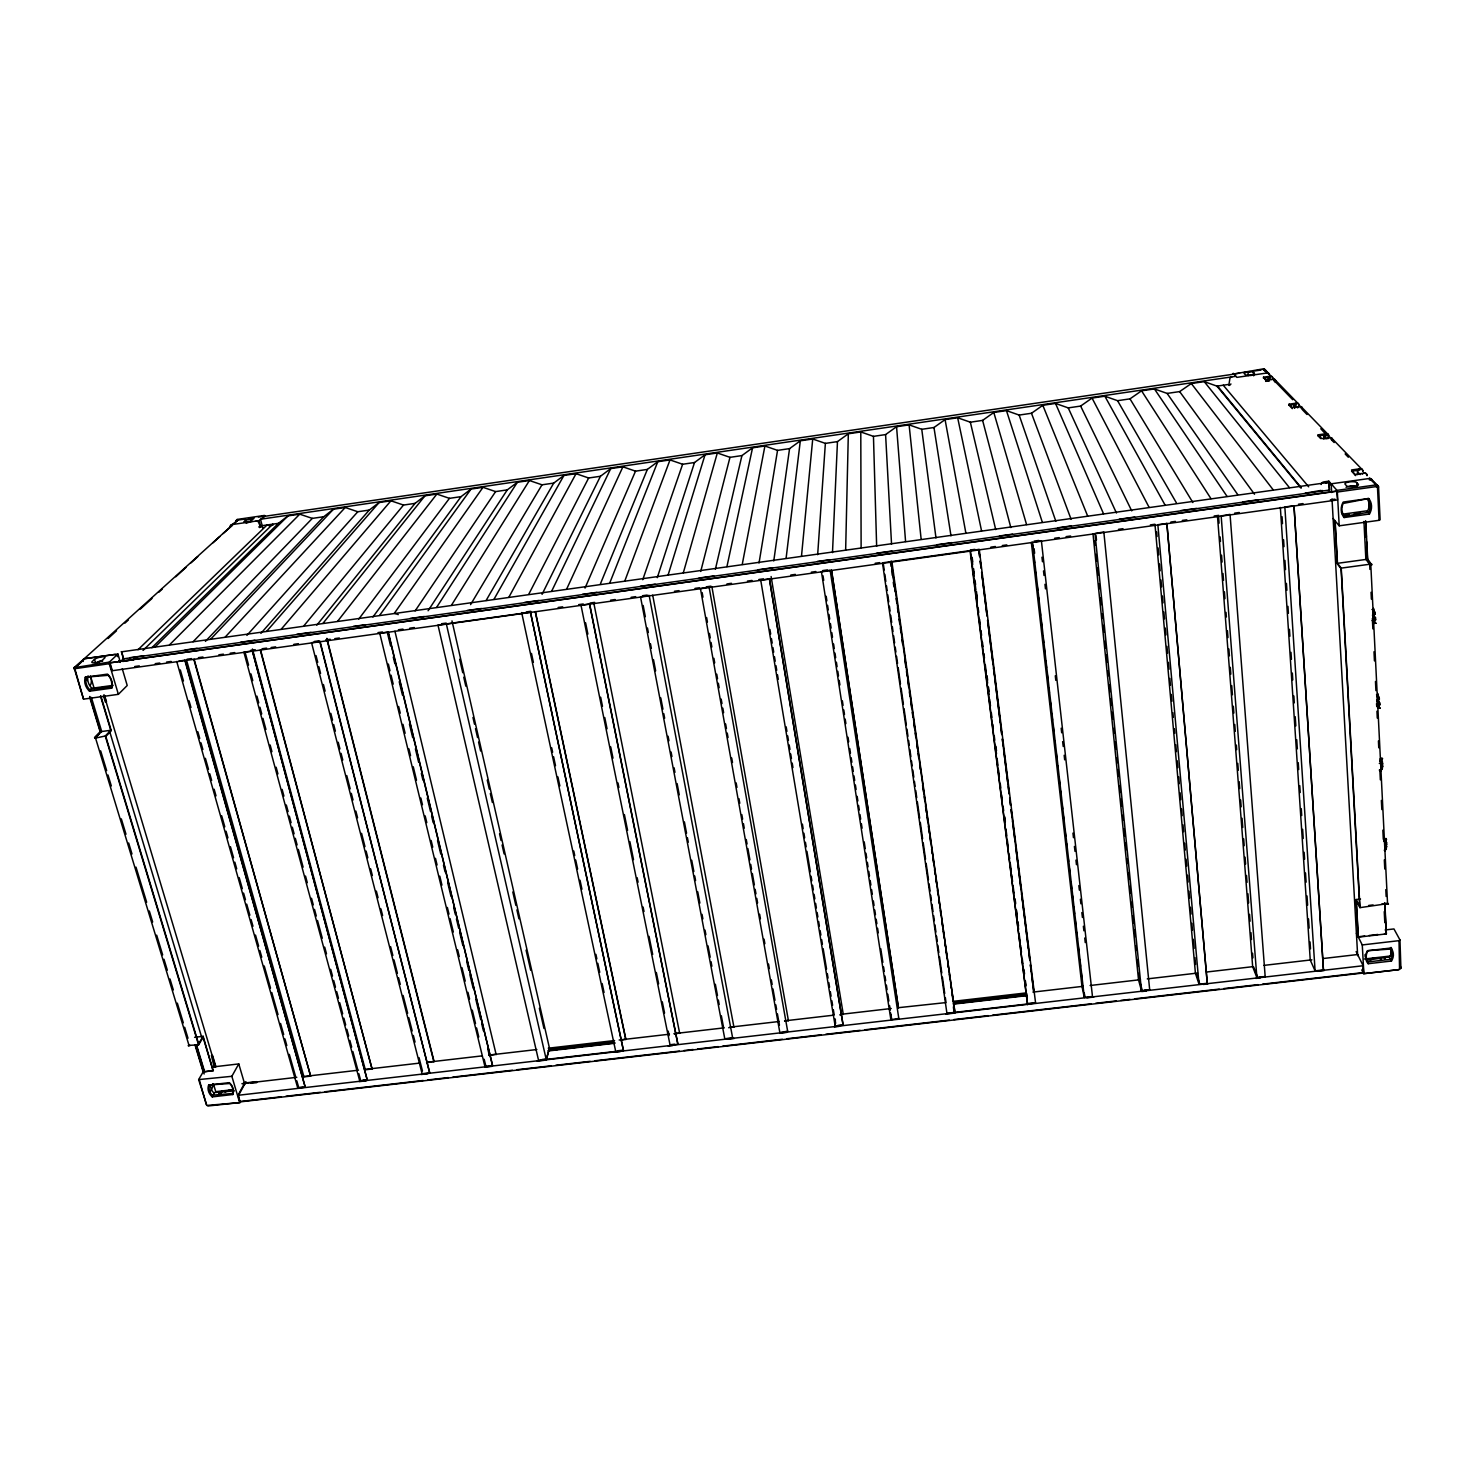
<?xml version="1.0" encoding="UTF-8"?>
<svg xmlns="http://www.w3.org/2000/svg" width="1475" height="1475" viewBox="0 0 1475 1475"><rect width="100%" height="100%" fill="white"/><g stroke="black" fill="none" stroke-linecap="round" stroke-linejoin="round"><path stroke-width="1.5" d="M843.128 1025.217L769.378 578.864L760.731 580.081L835.2 1026.121L843.128 1025.217L769.415 578.606M839.773 1014.874L843.313 1014.062M1385.265 843.903L1386.629 846.207L1384.785 851.167L1384.804 843.663A7.191 5.9 -18.6 0 1 1385.209 841.285L1385.228 841.248A7.228 5.937 -18.6 0 1 1386.482 839.312L1384.804 838.574L1384.287 840.639M1321.121 484.501A3.024 2.729 -32.6 0 1 1323.849 481.883L1328.828 481.182L1336.958 490.364L1375.862 484.925L1377.503 487.469L1379.07 520.306L1339.208 525.819L1333.123 518.536M220.439 1092.237L221.6 1091.887M845.654 549.935L848.328 433.779L860.792 431.954L873.458 436.36L885.59 434.59L896.56 426.717L909.098 424.874L921.764 429.299L933.97 427.51L945.069 419.619L957.662 417.757L970.347 422.2L982.608 420.393L993.8 412.465L1006.466 410.622L1019.151 415.065L1031.486 413.258L1042.807 405.293L1055.528 403.431L1068.232 407.893L1080.622 406.067L1092.053 398.066L1104.849 396.203L1117.552 400.684L1129.997 398.858L1141.558 390.82L1154.427 388.939L1167.131 393.419L1179.65 391.594L1191.321 383.537L1204.245 381.638L1216.967 386.137L1228.97 384.385L1229.744 379.499A2.415 2.231 -38.2 0 1 1231.92 376.881M258.309 517.117L265.076 516.121L259.047 520.62L231.612 524.639L230.266 526.722M835.2 1026.121L835.348 1019.428M1386.537 957.349C1384.748 956.04 1383.015 960.133 1385.707 957.386M1384.675 957.681L1384.896 958.805M1384.785 851.167L1386.279 848.512L1385.523 845.193M1379.844 759.09L1382.518 758.722A7.32 6.103 -20.7 0 0 1380.84 763.239L1380.821 771.019L1382.683 765.949L1381.319 763.829L1382.425 766.428L1379.807 771.148M832.49 552.609L837.468 441.615L848.328 433.779M122.259 668.71L127.219 685.506L118.369 694.338L83.522 699.15L74.838 668.71L109.279 663.695L109.371 662.091L117.926 654.015L120.397 662.404M1385.117 929.969L1393.949 928.937L1399.959 939.925L1400.918 968.393L1398.835 969.628L1363.601 973.684L1361.757 969.923M787.724 1031.597L709.088 587.013L700.422 588.488L779.832 1032.5L787.761 1031.191M784.94 1021.216L788.48 1020.405M817.666 554.692L825.373 443.385L812.725 438.997L800.317 440.822L789.567 448.621L777.546 450.373L764.917 446.003L752.563 447.81L741.925 455.591L729.978 457.342L717.329 452.973L705.05 454.779L694.522 462.523L682.63 464.256L670 459.923L657.776 461.712L647.359 469.419L635.522 471.152L622.892 466.819L610.742 468.589L600.436 476.277L542.062 594.333M1399.554 969.02L1399.019 940.663L1399.959 939.925M1376.544 484.962L1376.599 486.621L1376.378 484.925M801.497 556.13L812.725 438.997M221.158 1093.288L221.453 1091.5L221.102 1093.122M732.651 1037.939L649.147 595.384L640.519 596.84L724.797 1038.843L732.688 1037.533M728.668 1027.725L733.96 1026.729M786.101 558.288L800.317 440.822M1376.673 486.639L1376.71 484.98M1233.1 374.115L1263.485 368.842L1265.642 370.649L1264.352 370.52M773.767 560.961L789.567 448.621M1382.352 768.309L1382.683 765.949L1380.895 765.912L1382.352 768.309L1380.287 770.19M1386.279 848.512L1386.629 846.207L1384.859 846.226L1386.279 848.512L1384.251 850.264M221.527 1092.201L221.324 1092.532M759.035 563.044L777.546 450.373M1378.388 705.179L1377.447 704.737L1379.807 704.866L1378.59 701.141L1379.715 702.948L1379.807 704.866L1378.388 705.179L1378.59 701.141L1376.673 700.109M677.892 1044.245L589.465 603.957L580.984 605.137L670.092 1045.148L677.892 1044.245L589.576 603.681M674.481 1034.012L679.772 1032.998M1377.042 485.091L1376.912 486.732L1376.876 485.035M1374.202 620.127L1372.967 615.849L1374.405 616.163L1374.202 620.127L1375.64 619.795L1375.53 617.804L1372.451 615.186L1374.092 617.859L1375.53 617.804M742.238 564.446L764.917 446.003M1368.21 963.71L1367.399 962.751A14.068 11.911 -16.1 0 1 1366.809 951.873L1367.491 950.73L1390.796 948.038L1391.607 948.997A14.068 11.911 -16.1 0 1 1392.142 959.893L1391.441 961.036L1368.21 963.71L1366.735 959.543A13.164 11.155 -16.1 0 1 1365.039 954.62M109.371 662.091L74.082 667.696L83.522 699.15M207.883 1106.01L240.185 1102.562L206.869 1105.439L198.646 1079.589L204.417 1069.762M726.935 566.603L752.563 447.81M623.446 1050.513L530.392 611.922L623.446 1050.513L538.541 1060.285L437.983 625.068L530.263 612.199M620.606 1040.244L625.879 1039.23L535.388 611.553M1344.075 517.541L1343.799 515.642A14.658 13.146 -31.7 0 1 1343.135 503.454L1368.689 498.513L1369.556 499.656A15.617 13.994 -31.7 0 1 1370.201 512.655L1369.445 514.019L1344.075 517.541L1343.209 516.397A15.617 13.994 -31.7 0 1 1342.508 503.418L1343.246 502.053L1368.689 498.513M1376.839 486.695L1377.189 485.146L1378.572 487.174L1380.121 519.753L1379.07 520.306M715.375 569.276L741.925 455.591M1263.282 369.69L1269.569 374.576L1263.743 368.842L1263.338 369.69L1263.891 368.861M700.717 571.452L729.978 457.342M546.229 1059.4L549.438 1048.08L451.977 620.883M613.545 1041.645L549.142 1049.094L546.377 1060.082L446.151 623.095L441.597 623.722M683.349 572.724L717.329 452.973M85.273 677.209L84.923 678.445A14.437 12.372 34.4 0 0 88.463 690.171L89.514 691.203L111.694 688.143L112.063 686.908A14.437 12.372 34.4 0 0 108.578 675.144L107.509 674.112L85.273 677.209L108.265 675.31A13.552 11.616 34.4 0 1 111.547 686.354L111.694 688.143M668.157 574.844L705.05 454.779M657.297 577.665L694.522 462.523M492.558 1065.595L388.036 632.038L379.739 633.181L484.906 1066.462L492.558 1065.595L388.238 631.761M487.727 1048.707L489.35 1055.436L496.301 1054.238M1372.856 610.097L1373.483 615.757L1375.235 613.877L1372.322 609.415L1374.682 612.199L1373.704 618.799A7.541 6.877 -28.6 0 0 1374.387 621.418L1374.405 621.454A7.596 6.932 -28.6 0 0 1375.898 623.353L1372.487 621.067M1378.185 696.366L1379.051 697.601L1377.078 695.426L1377.687 700.92L1379.402 699.039L1376.544 694.67L1378.867 697.435L1377.89 703.87A7.393 6.711 -24.9 0 0 1378.572 706.433L1378.59 706.47A7.43 6.748 -24.9 0 0 1380.047 708.313L1376.949 706.248M642.75 579.693L682.63 464.256M208.676 1085.028L208.307 1086.079A12.998 10.712 21.6 0 0 211.312 1096.017L212.252 1096.884L232.81 1094.524L233.179 1093.491A12.998 10.712 21.6 0 0 230.211 1083.535L229.27 1082.65L208.676 1085.028L229.879 1083.498A12.206 10.048 21.6 0 1 232.663 1092.846L232.81 1094.524M209.524 1085.231L209.302 1085.877A12.206 10.048 21.6 0 0 212.123 1095.206L232.423 1093.491L233.824 1090.947L213.562 1092.662A12.187 10.03 21.6 0 1 210.501 1084.918M624.828 580.929L670 459.923M264.541 515.42L237.327 519.421L235.982 521.376L237.272 521.081L235.982 521.247M429.686 1072.823L320.02 641.256L311.557 642.694L422.108 1073.708L429.686 1072.823L319.798 641.551M427.142 1062.627L434.074 1061.428L326.915 638.362M1381.245 760.787L1379.844 760.953M1398.982 969.61L1363.601 973.684M609.728 583.049L657.776 461.712M212.252 1096.884L214.152 1093.215M600.417 583.86L647.359 469.419M585.022 588.101L635.522 471.152M367.257 1080.013L252.317 650.696L367.257 1080.013L359.716 1080.88L243.891 652.116L250.031 651.268M252.446 648.982L365.339 1069.781L372.069 1069.006L260.559 649.903M89.514 691.203L91.893 688.29L113.132 685.34L111.307 687.129L89.385 689.433A13.552 11.616 34.4 0 1 86.048 678.408L88.15 675.882M1377.115 486.879L1377.742 485.496M566.658 589.097L622.892 466.819M551.668 591.198L610.742 468.589M176.723 661.482L297.747 1088.015L305.233 1087.167L185.113 660.062L178.752 661.206M186.643 660.505L303.961 1076.879L310.635 1076.105L194.128 659.214M1379.881 760.86L1382.518 758.722M528.732 594.296L588.654 477.992L600.436 476.277M1377.171 486.934L1378.074 485.828M1356.133 951.559L1363.158 965.738L1363.564 972.965L239.982 1101.899L238.452 1095.538L245.975 1081.691M508.875 597.209L576.043 473.678L588.654 477.992M239.982 1101.899L238.028 1095.298L245.071 1082.337M1341.586 512.378A14.621 13.109 -31.8 0 0 1342.545 514.203L1367.823 510.7A14.621 13.109 -31.8 0 0 1367.214 498.513M239.54 1102.212L231.852 1076.307L238.766 1063.918L212.216 1067.033M493.959 599.311L563.929 475.448L576.043 473.678M210.427 1091.242L211.957 1088.568A6.195 2.434 86.4 0 0 212.824 1083.738M486.086 600.528L553.733 483.099L563.929 475.448M196.433 1044.632L204.638 1071.735L213.137 1070.739L203.144 1036.298L194.589 1037.312M204.638 1071.735L213.377 1070.334M470.58 604.621L542.007 484.814L553.733 483.099M188.247 1045.388L198.572 1044.872L203.107 1037.368L213.137 1070.739M1367.804 951.025L1367.38 951.725A13.201 11.192 -16.1 0 0 1367.933 961.94L1391.165 959.248A13.201 11.192 -16.1 0 0 1390.648 949.033L1367.491 950.73M203.144 1036.298L198.609 1043.784L105.794 736.467L111.289 730.752L100.835 695.942M1367.233 960.151L1389.893 956.869A13.164 11.155 -16.1 0 0 1390.261 948.204M188.45 1046.07L190.201 1045.48M451.442 605.266L529.414 480.518L542.007 484.814M436.618 607.35L517.375 482.27L529.414 480.518M428.1 610.742L507.271 489.884L517.375 482.27M415.102 610.927L495.618 491.599L507.271 489.884M495.618 491.599L483.007 487.303L394.36 613.287L398.268 614.596M379.628 615.352L471.041 489.073L483.007 487.303M372.917 617.029L461.048 496.651L471.041 489.073M1264.278 368.934L1263.614 369.727L1264.407 368.971L1269.477 374.208M358.738 619.113L449.451 498.347L461.048 496.651M337.627 621.252L436.858 494.07L449.451 498.347M323.007 623.298L424.929 495.821L436.858 494.07M316.793 625.179L415.047 503.381L424.929 495.821M304.163 625.474L403.505 505.058L415.047 503.381M1320.992 490.419L1305.227 493.185M281.264 629.161L390.93 500.799L403.505 505.058M266.717 631.208L379.075 502.551L390.93 500.799M260.909 633.365L369.285 510.055L379.075 502.551M246.897 635.393L357.798 511.751L369.285 510.055M225.232 637.034L345.224 507.492L357.798 511.751M210.777 639.062L333.424 509.225L345.224 507.492M205.412 641.367L323.744 516.729L333.424 509.225M91.376 697.417L101.701 731.526L94.769 738.237L105.26 736.007L110.772 730.291L100.503 696.163M193.059 641.754L312.313 518.389L323.744 516.729M94.529 737.463L100.134 731.729L110.772 730.291M94.769 738.237L99.268 733.628M169.533 644.852L299.757 514.167L312.313 518.389M1385.062 839.699L1386.482 839.312M155.17 646.861L288.012 515.881L299.757 514.167M151.87 647.709L278.425 523.348L288.012 515.881M133.192 660.007L136.474 656.817M143.038 650.42L272.746 524.178M138.023 649.719L267.049 525.008M120.083 661.962L123.31 658.864L1329.565 490.032L1328.92 482.085M259.047 520.62L260.762 527.165L262.181 525.672L278.425 523.348M109.611 662.883L1336.793 491.009L1337.493 499.933L111.953 670.756L109.611 662.883L1337.014 491.23M123.31 658.864L121.54 651.581L123.826 659.362M94.511 659.417L92.132 661.611A5.642 1.401 -14.4 0 0 95.285 662.717A5.642 1.401 -14.4 0 0 102.347 660.173L104.707 657.997A5.623 1.383 -14.4 0 0 101.535 656.91A5.623 1.383 -14.4 0 0 94.511 659.417L95.709 663.437M245.551 519.956L243.781 521.929L250.086 521.247L253.866 518.518L245.68 519.864L246.307 523.348M108.025 638.564L116.525 630.784M124.951 623.114L128.38 619.979M140.217 609.175L152.017 598.408M158.802 592.231L162.232 589.097M175.765 576.762L185.924 567.488M190.957 562.897L197.724 556.72M212.953 542.818L219.775 536.605M223.112 533.563L232.147 525.561M236.774 519.642L237.77 520.159L73.897 668.064L74.598 669.06L73.842 668.193M117.926 654.015L84.315 658.735L75.391 666.847L75.354 668.452L75.243 666.884M230.229 526.243L237.954 520.103L237.106 519.495M76.755 666.516L81.199 662.293M220.623 1092.127L221.527 1091.463L220.605 1091.813M220.752 1091.961L222.135 1091.15M219.867 1092.035L219.554 1093.196L220.31 1092.403M1372.561 618.965L1373.243 619.85L1374.608 618.873L1374.405 616.163M1401.25 967.323L1401.158 967.858M214.188 1067.181L211.441 1055.639L212.566 1055.492L215.682 1065.946A2.544 2.102 22.2 0 1 215.645 1067.144M218.89 1093.639L218.724 1093.731M247.099 522.869L250.012 521.91M236 521.486L237.291 521.136M1264.259 370.225L1265.532 370.133M1379.273 770.116L1382.112 769.36L1381.301 766.668M84.315 658.735L82.748 661.224M1382.61 762.114L1381.19 762.169L1381.301 764.308L1381.559 760.141L1382.702 763.995L1380.268 763.22M1386.648 844.419L1385.265 844.696L1385.154 842.631L1386.555 842.594L1386.648 844.419L1385.56 842.741M238.028 520.085L244.795 519.089M249.293 518.444L253.811 517.78M1235.257 373.802L1239.553 373.175M1243.849 372.548L1250.302 371.589M1254.598 370.962L1261.051 370.022M263.398 516.508L1233.985 374.134M1235.884 376.291L260.503 519.237L262.771 527.958M1266.472 381.343L1263.467 377.194L1270.233 376.199A2.452 2.249 -38.3 0 1 1272.759 378.153M1263.411 378.116L1270.307 377.268M825.373 443.385L837.468 441.615M1270.049 378.411L1268.389 378.669L1268.555 381.14M268.911 525.745L272.986 525.155M1263.467 377.194L1266.269 380.126L1273.072 379.13A2.471 2.268 -38.1 0 1 1275.617 381.103M1265.661 381.361L1269.662 380.771M1289.168 405.312L1289.095 404.187L1296.285 403.136A2.618 2.378 -36.7 0 1 1298.977 405.219M1296.359 404.261L1289.003 405.146L1292.321 408.649M1296.101 405.496L1294.331 405.754L1294.497 408.372M1318.263 436.028L1318.189 434.83L1325.896 433.742A2.803 2.526 -35.2 0 1 1328.735 435.936M1325.951 434.941L1318.078 435.844L1320.66 438.573M1323.942 439.292L1323.776 436.508L1325.675 436.231M1359.858 470.064L1351.598 471.226L1355.746 475.614L1351.524 469.953L1359.803 468.792A3.005 2.692 -33.6 0 1 1362.845 471.152M1355.672 474.323L1364.025 473.162A3.024 2.71 -33.4 0 1 1367.085 475.522M121.263 651.858L1329.122 482.325M1325.582 482.933L1328.901 482.473M1369.187 478.49A3.061 2.747 -33.2 0 1 1372.156 480.168L1369.593 478.453L1331.169 483.818L1331.648 492.502M98.696 661.482L102.734 660.911M1349.754 486.326L1353.866 485.736M129.745 657.721L143.647 655.785M185.113 649.977L197.097 648.299M240.812 642.178L254.898 640.205M296.862 634.324L311.022 632.351M353.244 626.433L365.468 624.736M409.976 618.504L424.321 616.495M467.077 610.503L481.514 608.493M524.528 602.464L539.039 600.436M582.33 594.37L596.933 592.323M640.482 586.239L655.195 584.174M699.021 578.034L713.826 575.969M757.929 569.793L772.808 567.709M817.205 561.496L830.038 559.707M876.851 553.143L891.933 551.042M936.883 544.754L952.057 542.616M999.46 535.978L1012.551 534.153M1058.091 527.773L1071.256 525.93M1119.267 519.218L1134.736 517.043M1180.867 510.59L1196.428 508.414M1242.835 501.924L1258.507 499.73M122.72 661.464L129.007 660.597M1336.958 490.364L1337.346 492.023L1376.249 486.584L1376.212 484.925L1369.593 478.453M134.76 666.516L139.295 665.889M155.207 663.658L159.761 663.031M166.583 662.072L171.118 661.445M187.03 659.233L191.584 658.587M198.387 657.647L202.942 657.002M218.853 654.789L223.407 654.163M230.211 653.204L234.765 652.577M250.676 650.346L255.23 649.719M262.034 648.76L266.588 648.133M271.123 647.507L275.678 646.861M293.857 644.335L298.411 643.69M314.322 641.478L318.858 640.851M325.68 639.892L330.234 639.265M334.77 638.62L339.324 637.993M377.969 632.609L382.504 631.964M398.416 629.751L402.97 629.124M409.792 628.166L414.327 627.539M526.225 611.922L530.779 611.295M558.158 607.479L562.712 606.833M578.679 604.621L583.252 603.976M590.092 603.017L594.646 602.39M610.613 600.159L615.167 599.532M631.134 597.301L635.707 596.656M642.547 595.716L647.101 595.07M674.481 591.254L679.035 590.627M695.002 588.396L699.556 587.751M706.396 586.81L710.968 586.165M726.935 583.934L731.489 583.307M747.456 581.076L752.01 580.449M758.869 579.491L763.423 578.845M790.784 575.029L795.357 574.402M811.324 572.171L815.878 571.544M822.718 570.585L827.291 569.94M875.173 563.266L879.745 562.639M970.347 549.991L974.901 549.364M990.868 547.133L995.422 546.506M1002.263 545.547L1006.817 544.902M1034.159 541.104L1038.713 540.458M1054.662 538.228L1059.216 537.601M1066.056 536.642L1070.61 536.015M1118.474 529.341L1123.028 528.695M1150.371 524.897L1154.925 524.252M1170.892 522.021L1175.446 521.394M1182.286 520.435L1186.84 519.808M1214.183 515.992L1218.737 515.365M1234.686 513.134L1239.24 512.489M1298.498 504.229L1303.052 503.602M1330.395 499.785L1334.949 499.158M1034.731 541.878L1041.405 540.938L1092.477 996.492L1084.328 997.432L1081.968 986.443L1031.32 542.265M1166.872 523.459L1157.857 524.713L1199.028 984.231L1207.269 983.272L1166.872 523.459L1207.269 983.272M1293.999 505.741L1284.854 507.013L1315.092 970.863L1323.444 969.905L1293.999 505.741L1323.444 969.905M98.843 688.051L105.684 687.092M1344.794 515.439L1349.312 514.812M1353.829 514.185L1360.595 513.245M1335.133 520.933L1337.493 563.321L1367.675 559.209L1371.713 564.833L1367.933 561.514M1337.493 563.321L1341.236 568.115L1371.676 563.985M1372.137 619.002L1373.704 618.799L1372.782 615.831M1372.322 620.828L1374.387 621.418L1372.524 620.754M1375.898 623.353L1372.93 621.676M1376.359 704.073L1377.89 703.87M1376.544 705.732L1378.572 706.433L1376.894 706.285M1377.134 706.562L1380.047 708.313M1379.309 763.442L1380.821 763.239M1383.827 841.451L1385.209 841.285L1384.619 840.271M1364.744 935.998L1358.162 936.772L1356.078 899.547L1360.503 899.031M1368.634 905.466L1373.096 904.931M1382.02 903.88L1386.482 903.345M1388.399 903.53L1359.968 907.641L1356.318 900.653L1358.346 937.16L1386.389 933.896L1384.914 904.175M1386.518 904.083L1388.436 904.267M1369.132 935.5L1377.927 934.468M1385.357 933.62L1386.389 933.896L1384.509 933.693M198.646 1079.589L231.852 1076.307M1356.41 933.325L1362.273 944.94L1399.019 940.663M241.918 1083.682L296.788 1077.322M303.426 1076.566L358.517 1070.186M364.786 1069.449L420.246 1063.032M426.552 1062.313L481.975 1055.897M488.741 1055.104L536.845 1049.536M548.276 1048.209L614.577 1040.539M619.15 1040.004L669.447 1034.196M673.983 1033.662L724.317 1027.835M730.088 1027.172L779.187 1021.493M784.571 1020.866L834.057 1015.132M840.916 1014.339L891.213 1008.513M898.072 1007.72L946.028 1002.576L945.346 997.635M952.942 1001.378L1026.102 992.915M1032.961 992.103L1083.258 986.296M1090.117 985.503L1140.415 979.677M1147.273 978.884L1197.571 973.058M1206.716 972.007L1252.441 966.715M1263.872 965.388L1311.883 959.819M1323.315 958.51L1357.608 954.528M250.879 1083.314L256.668 1082.65L256.392 1081.654L244.776 1083A2.526 2.083 21.1 0 0 243.209 1083.922M549.308 1049.776L613.692 1042.327M548.11 1050.587L557.716 1049.481M562.288 1048.946L582.883 1046.568M587.456 1046.052L614.891 1042.862M953.329 1003.737L1026.508 995.275M548.46 1050.938L614.798 1043.268M953.366 1004.143L1026.563 995.68M230.653 1089.933L215.756 1091.666L213.433 1083.922M1364.449 959.008L1391.441 955.892L1391.017 947.411M303.205 1087.001L298.706 1087.518L296.825 1080.88M362.924 1080.124L367.441 1079.589M542.118 1059.474L545.584 1059.087M618.302 1050.698L623.538 1050.108M670.941 1044.632L674.444 1044.226M837.782 1025.42L841.358 1025.014M1028.241 1003.479L1033.717 1002.852M1144.065 990.149L1149.707 989.909L1141.503 990.85L1138.534 979.898L1092.975 533.637M1259.429 976.856L1265.181 976.616L1256.884 977.575L1252.662 966.678L1217.483 516.195M898.865 1018.801L830.13 570.143L821.428 571.618L890.882 1019.723L898.847 1018.395M946.895 1013.27L1035.597 1003.055L979.253 549.345L882.492 562.842L946.858 1012.864M238.028 1095.298L1363.158 965.738M359.347 1081.618L366.187 1080.825M420.928 1074.519L427.768 1073.745M484.796 1067.181L491.636 1066.388M537.25 1061.133L544.109 1060.341M620.403 1051.564L615.849 1052.081L521.671 612.567M668.193 1046.052L672.747 1045.535M727.396 1039.248L734.218 1038.455M779.74 1033.219L786.581 1032.426M834.371 1026.932L838.925 1026.397M945.917 1014.081L952.758 1013.307M1086.909 997.856L1093.768 997.063M1141.668 991.55L1146.241 991.034M1203.287 984.452L1207.841 983.936M1255.76 978.423L1260.332 977.888M1317.378 971.324L1324.218 970.532M240.204 1101.475L281.393 1096.755M285.966 1096.238L320.278 1092.293M324.85 1091.758L423.214 1080.474M427.787 1079.958L448.363 1077.58M452.954 1077.063L512.415 1070.242M516.987 1069.707L551.3 1065.78M555.891 1065.245L590.203 1061.318M594.775 1060.783L679.403 1051.067M683.976 1050.55L693.139 1049.499M697.712 1048.965L718.288 1046.605M722.879 1046.088L782.34 1039.248M786.913 1038.732L821.225 1034.786M825.816 1034.27L860.128 1030.324M864.7 1029.808L949.328 1020.092M953.901 1019.557L988.213 1015.63M992.786 1015.095L1091.15 1003.811M1095.722 1003.277L1116.317 1000.917M1120.889 1000.4L1130.034 999.349M1134.625 998.815L1219.253 989.098M1223.826 988.582L1258.138 984.636M1262.711 984.12L1363.361 972.56L1363.121 968.227M1300.397 407.727L1300.378 407.819M1369.243 479.799L1370.459 480.131M1267.67 372.898L1236.843 377.379L1233.229 373.286M1377.171 700.846L1378.277 703.003L1379.715 702.948M1373.243 619.85L1375.64 619.795L1373.999 618.08M1376.028 484.925L1376.249 486.584M237.291 520.712L236.111 520.417M1385.265 957.515L1385.357 957.238M1273.865 380.31L1274.511 381.269M260.577 527.036L258.789 522.851A2.286 2.028 38.6 0 0 256.115 521.044M1273.681 380.237L1274.326 380.716M206.352 1104.793L199.402 1080.087M119.53 661.501L118.83 660.597M91.893 688.29L91.247 687.645A13.533 11.597 34.4 0 1 87.928 676.656M1274.99 379.72L1298.406 403.855M1301.54 407.082L1328.145 434.498M1331.741 438.204L1362.218 469.603M1370.754 478.601L1378.461 486.547L1377.503 487.561L1378.572 487.008L1369.925 478.435M1275.857 382.265L1292.745 399.725M1302.425 409.737L1307.016 414.512M1320.789 428.746L1327.316 435.936M1330.985 439.292L1334.138 442.537M1345.145 453.95L1348.353 457.25M1323.776 436.508L1326.154 438.978M1360.245 474.6L1357.516 471.742L1357.664 474.71M1289.095 404.187L1292.247 407.506L1299.512 406.455A2.637 2.397 -36.6 0 1 1302.204 408.557M1318.189 434.83L1321.803 438.628L1329.565 437.522A2.821 2.544 -35 0 1 1332.423 439.753M1253.418 372.235L1254.451 373.341A4.702 1.014 -6.4 0 1 1250.689 374.945A4.702 1.014 -6.4 0 1 1245.25 374.687L1244.236 373.581A4.702 1.014 -6.4 0 1 1247.997 372.013A4.702 1.014 -6.4 0 1 1253.418 372.235L1253.676 375.83M1356.687 482.528L1358.328 484.279A6.011 1.604 -4.8 0 1 1353.829 486.566A6.011 1.604 -4.8 0 1 1346.638 485.92L1345.034 484.15A5.992 1.586 -4.8 0 1 1349.514 481.901A5.992 1.586 -4.8 0 1 1356.687 482.528L1356.908 486.953A5.992 1.604 -4.8 0 0 1352.077 486.123A5.992 1.604 -4.8 0 0 1346.03 487.322M1367.362 511.548L1369.445 514.019M1328.201 481.68L1331.243 485.127M1343.098 514.904L1344.333 516.361L1369.132 512.138A14.658 13.146 -31.7 0 0 1368.542 499.933L1367.989 499.214M1223.254 385.215L1308.694 486.824M1371.713 564.833L1367.509 559.799L1366.588 541.565M1372.322 609.415L1374.866 612.457L1373.999 611.351M1369.63 563.966L1365.868 559.449L1363.951 521.449M1301.319 487.801L1217.502 386.063L1217.576 387.114M1216.967 386.137L1300.876 487.93M1204.245 381.638L1289.427 487.635M1373.833 612.088L1375.235 613.877L1374.682 612.199M1191.321 383.537L1273.238 489.903M1372.193 620.588L1374.7 623.519M1179.65 391.594L1254.506 494.236M1382.702 763.995L1381.153 761.764M1167.131 393.419L1237.617 494.438M1376.691 705.972L1378.719 708.35M1154.427 388.939L1227.053 496.393M1391.441 961.036L1389.468 957.57M74.635 668.986L74.174 667.585M1380.692 758.187L1381.227 758.998A7.559 5.734 -18.6 0 1 1382.001 757.91M1141.558 390.82L1210.975 498.661M1381.301 768.106L1382.112 769.36M1129.997 398.858L1192.869 502.551M1117.552 400.684L1176.331 502.735M1104.849 396.203L1165.084 505.095M1372.967 615.849L1374.608 618.873M1356.078 899.547L1359.729 906.517L1341.088 568.705L1337.346 563.892L1334.93 520.693M1092.053 398.066L1149.099 507.345M74.082 667.696L74.709 668.876M1080.622 406.067L1131.731 510.885M1068.232 407.893L1116.446 513.023M1315.092 970.863L1310.243 960.022L1280.355 507.437M1055.528 403.431L1103.521 513.742M74.266 667.474L74.782 668.765L74.358 667.364M1042.807 405.293L1087.628 515.973M1253.639 966.973L1257.548 977.077M1031.486 413.258L1071.09 519.274M1019.151 415.065L1055.842 521.283M1378.867 697.435L1379.402 699.039M1385.08 959.229L1384.785 958.16M1196.372 973.611L1199.71 983.733M1199.028 984.231L1195.432 973.297L1155.017 524.934M1006.466 410.622L1042.346 522.316M95.562 738.127L188.984 1045.296M196.452 1045.978L204.232 1071.753M89.846 696.477L100.65 732.19M195.696 1046.07L204.158 1073.984M89.606 696.993L100.134 731.729M194.977 1044.89L203.273 1072.288M100.65 750.867L106.661 770.614M107.988 775.002L111.326 785.972M121.319 818.865L125.983 834.223M128.657 842.999L131.994 853.97M135.995 867.134L146.652 902.221M149.325 910.997L152.662 921.967M156.663 935.132L162.656 954.86M163.983 959.248L167.32 970.218M169.994 978.994L173.331 989.965M177.332 1003.129L183.324 1022.857M184.652 1027.245L187.989 1038.216M74.469 667.272L74.948 668.617M109.39 730.586L201.651 1037.146M90.731 676.933L94.271 688.678M105.26 736.007L198.572 1044.872M104.688 695.739L106.495 701.787L105.315 701.953L103.508 695.887M103.969 694.688L215.405 1066.278M109.924 662.588L112.026 669.687M109.279 663.695L118.369 694.338M238.766 1063.918L244.813 1084.438M993.8 412.465L1026.563 524.547M180.319 669.927L183.453 680.971M189.077 700.865L190.957 707.484M197.853 731.784L199.733 738.422M200.987 742.847L202.868 749.466M205.375 758.297L208.51 769.36M209.763 773.767L211.644 780.404M214.133 789.236L216.014 795.873M221.656 815.749L224.79 826.793M226.044 831.218L227.924 837.837M230.432 846.687L233.566 857.731M234.82 862.156L236.701 868.775M239.19 877.607L242.324 888.669M243.578 893.076L245.458 899.713M246.712 904.138L249.847 915.182M251.1 919.589L252.981 926.226M255.488 935.058L258.623 946.102M259.877 950.527L261.757 957.164M264.246 965.996L270.515 988.084M271.769 992.509L278.038 1014.597M280.545 1023.447L283.679 1034.491M284.933 1038.898L286.814 1045.535M289.303 1054.367L295.572 1076.473M184.836 660.358L305.233 1087.167M193.87 659.491L310.635 1076.105M1140.009 982.221L1142.222 990.352M244.961 651.729L248.556 665.059M250.953 673.928L252.76 680.602M256.945 696.145L258.752 702.801M259.95 707.244L261.739 713.918M262.937 718.362L265.942 729.461M270.146 745.004L271.935 751.678M276.138 767.221L277.927 773.877M282.131 789.42L283.919 796.094M286.316 804.981L288.123 811.637M289.321 816.081L291.11 822.737M292.327 827.18L294.115 833.854M295.313 838.298L297.12 844.954M298.319 849.397L303.113 867.171M305.509 876.039L307.298 882.714M311.502 898.257L313.29 904.913M314.488 909.356L316.295 916.03M317.494 920.474L322.288 938.229M324.684 947.116L326.491 953.79M330.677 969.333L332.483 975.989M333.682 980.433L335.47 987.088M336.669 991.532L338.476 998.206M339.674 1002.65L342.679 1013.749M343.878 1018.192L345.666 1024.848M346.865 1029.292L348.672 1035.966M349.87 1040.41L351.658 1047.066M352.857 1051.509L357.651 1069.283M358.849 1073.708L360.656 1080.382M260.319 650.198L372.069 1069.006M982.608 420.393L1010.836 527.589M250.805 518.278L251.672 521.578M316.019 655.619L317.733 662.293M318.877 666.718L320.573 673.393M323.431 684.492L325.127 691.167M330.824 713.365L332.539 720.04M333.663 724.483L335.378 731.139M338.217 742.238L339.932 748.913M341.075 753.356L342.772 760.012M346.754 775.555L350.165 788.885M351.308 793.329L353.023 800.003M355.862 811.103L357.577 817.758M361.559 833.32L364.97 846.632M366.113 851.075L367.81 857.749M370.667 868.849L372.364 875.523M376.346 891.066L378.061 897.722M380.9 908.84L382.615 915.496M390.58 946.6L392.866 955.468M393.991 959.912L397.402 973.242M398.545 977.685L400.26 984.341M403.099 995.459L407.653 1013.233M408.796 1017.676L412.207 1030.988M413.35 1035.432L415.047 1042.106M419.029 1057.649L422.458 1070.979M326.712 638.638L433.908 1061.852M388.349 664.045L389.972 670.756M391.059 675.218L393.217 684.142M398.637 706.47L400.26 713.181M402.97 724.336L405.127 733.278M408.925 748.894L410.548 755.606M413.258 766.76L416.503 780.164M420.836 798.03L422.458 804.723M425.169 815.878L426.791 822.589M431.124 840.455L432.747 847.148M435.457 858.303L437.079 865.014M439.79 876.168L441.947 885.111M447.367 907.438L448.99 914.131M450.078 918.593L453.323 931.997M457.656 949.863L459.278 956.556M461.988 967.711L465.233 981.115M467.944 992.288L469.566 998.981M472.277 1010.135L475.522 1023.539M476.609 1028.001L478.767 1036.943M484.187 1059.271L485.81 1065.964M394.913 631.189L496.172 1054.643M387.335 632.48L390.58 645.903M393.272 657.094L394.894 663.805M399.209 681.708L402.454 695.149M409.46 724.225L412.705 737.666M415.397 748.858L418.642 762.28M421.334 773.472L422.956 780.183M427.271 798.086L430.516 811.508M431.603 815.988L433.226 822.7M437.54 840.603L440.767 854.025M443.477 865.217L445.1 871.928M447.792 883.119L451.037 896.542M453.728 907.733L455.351 914.445M456.42 918.925L458.596 927.867M459.665 932.347L462.91 945.77M466.69 961.442L468.847 970.384M469.917 974.864L473.162 988.287M475.853 999.478L480.721 1019.631M481.79 1024.093L483.413 1030.804M970.347 422.2L995.699 529.58M459.665 659.307L462.744 672.729M463.758 677.191L465.805 686.152M472.959 717.458L474.489 724.17M475.503 728.65L477.55 737.592M478.582 742.072L480.61 751.033M487.266 780.109L489.294 789.051M490.327 793.532L492.373 802.474M499.527 833.799L501.058 840.51M502.072 844.991L504.118 853.933M512.802 891.969L515.863 905.392M516.895 909.872L518.923 918.814M526.077 950.14L530.687 970.273M539.371 1008.31L543.962 1028.444M1084.18 992.859L1085.065 996.934M531.479 653.407L533.397 662.386M551.668 747.733L552.627 752.213M553.586 756.712L555.503 765.691M557.919 776.919L559.836 785.917M573.775 851.038L574.734 855.518M575.692 860.017L577.628 868.996M580.025 880.225L581.943 889.204M595.9 954.343L596.859 958.824M597.817 963.322L599.735 972.302M602.15 983.53L604.068 992.509M535.259 611.83L625.787 1039.635M957.662 417.757L981.557 530.853M585.593 622.782L587.88 634.066M600.657 697.233L602.482 706.267M604.768 717.532L607.055 728.816M610.705 746.866L612.992 758.15M618.007 782.967L618.91 787.466M624.386 814.532L627.594 830.333M629.862 841.617L633.513 859.648M637.163 877.699L638.085 882.216M643.1 907.033L644.022 911.55M649.037 936.348L652.688 954.399M656.338 972.449L658.624 983.733M662.275 1001.783L664.561 1013.048M668.212 1031.099L669.115 1035.616M593.872 603.367L679.698 1033.403M643.174 605.469L645.331 616.734M647.47 628.018L648.336 632.517M650.475 643.801L651.342 648.299M653.48 659.583L655.638 670.848M660.782 697.896L662.939 709.18M663.787 713.679L664.653 718.196M668.083 736.228L668.949 740.745M671.088 752.01L671.955 756.528M674.093 767.793L674.96 772.31M677.117 783.575L679.256 794.841M684.4 821.907L686.557 833.172M687.424 837.689L688.272 842.188M691.701 860.238L693.858 871.504M694.725 876.003L695.573 880.52M697.73 891.785L699.869 903.069M702.026 914.334L702.874 918.851M705.032 930.117L705.88 934.634M708.037 945.899L710.176 957.183M711.042 961.682L711.89 966.199M715.338 984.231L717.477 995.496M718.343 1000.013L719.192 1004.512M721.349 1015.796L723.487 1027.061M652.706 595.163L733.923 1027.116M1375.862 484.925L1376.175 486.603M945.069 419.619L965.867 533.065M702.174 592.618L702.967 597.154M706.617 617.546L707.428 622.063M709.457 633.402L710.249 637.919M711.061 642.455L711.872 646.99M713.9 658.311L714.711 662.828M716.739 674.167L717.532 678.684M718.343 683.22L719.155 687.756M721.183 699.076L721.994 703.593M722.805 708.129L723.617 712.665M725.626 723.985L726.438 728.521M727.249 733.038L728.06 737.574M731.692 757.966L732.503 762.483M736.154 782.875L736.965 787.392M738.975 798.731L739.786 803.248M741.814 814.587L742.626 819.104M743.437 823.64L744.248 828.176M746.258 839.496L747.069 844.013M747.88 848.549L749.908 859.87M750.72 864.405L751.531 868.941M752.342 873.458L754.352 884.797M755.163 889.314L755.974 893.85M756.786 898.386L757.597 902.903M759.625 914.223L760.418 918.759M764.068 939.151L764.88 943.668M768.512 964.06L769.323 968.596M771.351 979.916L772.163 984.433M772.974 988.969L774.983 1000.29M775.795 1004.825L776.606 1009.361M777.417 1013.878L779.445 1025.199M711.927 586.866L788.443 1020.811M769.932 629.493L770.688 634.01M771.443 638.546L772.199 643.082M772.955 647.599L773.711 652.134M774.467 656.652L775.223 661.187M775.979 665.704L776.735 670.24M777.491 674.757L778.247 679.293M786.175 726.825L786.931 731.36M787.687 735.878L788.443 740.413M789.199 744.93L789.955 749.466M790.711 753.983L791.448 758.519M792.204 763.054L792.96 767.572M802.4 824.156L803.156 828.692M803.912 833.228L804.668 837.745M805.424 842.28L806.18 846.797M806.936 851.333L810.328 871.707M811.084 876.224L811.84 880.759M812.596 885.277L813.352 889.812M814.108 894.329L814.864 898.865M815.62 903.382L816.376 907.918M817.132 912.453L817.888 916.971M818.643 921.506L819.381 926.023M820.137 930.559L820.893 935.076M821.649 939.612L822.405 944.129M823.161 948.665L826.553 969.038M827.309 973.555L828.065 978.091M828.821 982.627L829.577 987.144M830.333 991.679L831.089 996.197M831.845 1000.732L832.601 1005.249M833.357 1009.785L834.112 1014.302M834.868 1018.838L835.624 1023.355M771.112 576.541L843.294 1014.468M1026.618 993.247L1027.264 997.34M75.078 668.544L75.114 666.921M933.97 427.51L950.988 535.849M823.013 575.785L823.714 580.339M826.184 596.25L826.885 600.804M827.586 605.34L828.286 609.894M828.987 614.448L829.706 618.984M830.407 623.538L831.107 628.092M831.808 632.628L832.508 637.182M833.578 644.003L834.278 648.558M834.979 653.093L835.68 657.647M836.399 662.201L837.099 666.737M837.8 671.291L838.501 675.845M839.201 680.381L839.902 684.935M842.372 700.846L843.073 705.4M843.792 709.954L844.493 714.49M845.193 719.044L845.894 723.598M848.014 737.242L848.715 741.778M849.766 748.599L850.467 753.153M851.186 757.707L851.886 762.243M852.587 766.797L853.288 771.351M853.988 775.887L854.707 780.441M855.408 784.995L856.108 789.531M857.159 796.353L857.86 800.907M858.579 805.461L859.28 809.996M859.98 814.55L860.681 819.104M861.382 823.658L862.101 828.194M864.203 841.838L865.253 848.66M865.972 853.214L866.673 857.768M867.374 862.303L868.074 866.858M868.775 871.412L869.494 875.947M870.195 880.501L870.895 885.055M871.596 889.591L872.297 894.145M873.366 900.967L874.067 905.521M874.767 910.057L875.468 914.611M876.168 919.165L876.888 923.7M877.588 928.254L878.289 932.808M880.759 948.72L882.861 962.364M883.562 966.918L884.281 971.453M884.982 976.008L885.682 980.562M886.383 985.097L887.083 989.651M887.803 994.205L888.853 1001.027M889.554 1005.563L890.255 1010.117M890.955 1014.671L891.674 1019.207M831.494 570.419L898.478 1008.089L831.513 570.161M883.23 563.21L884.207 570.032M884.853 574.328L885.83 581.408M886.475 585.704L887.139 590.516M887.784 594.812L888.761 601.911M889.407 606.188L890.07 611M890.697 615.296L891.693 622.395M892.338 626.672L893.002 631.503M893.629 635.78L894.624 642.879M895.251 647.156L895.915 651.987M896.56 656.264L897.556 663.363M898.183 667.64L900.469 683.865M901.114 688.124L903.401 704.349M904.046 708.608L906.332 724.833M906.959 729.074L907.955 736.228M908.6 740.468L909.264 745.317M909.891 749.558L910.886 756.712M911.513 760.934L912.195 765.82M912.822 770.042L913.818 777.196M914.445 781.418L915.127 786.304M915.754 790.526L916.749 797.68M917.376 801.902L919.681 818.183M920.308 822.386L922.594 838.667M923.221 842.87L925.526 859.151M926.153 863.354L928.457 879.635M929.084 883.838L930.08 891.029M930.707 895.214L931.389 900.137M932.016 904.322L933.011 911.513M933.638 915.698L934.32 920.621M934.929 924.807L935.943 931.997M936.57 936.183L937.233 941.105M937.86 945.291L938.874 952.5M939.483 956.667L941.788 972.984M942.414 977.151L944.719 993.468M891.877 561.735L955.026 1013.048L891.14 561.035M891.656 566.677L892.301 571.231M892.947 575.785L893.924 582.625M894.569 587.179L895.214 591.733M896.173 598.555L896.818 603.109M897.464 607.682L898.109 612.236M899.068 619.058L899.713 623.612M900.358 628.166L901.004 632.738M901.962 639.56L902.608 644.114M904.876 660.062L905.834 666.903M906.48 671.457L907.125 676.011M907.77 680.565L908.729 687.405M909.374 691.959L910.02 696.513M910.665 701.067L911.624 707.908M912.269 712.462L912.914 717.016M913.892 723.838L914.537 728.41M915.182 732.964L915.828 737.518M916.786 744.34L917.432 748.894M918.077 753.467L918.722 758.021M919.681 764.843L920.326 769.397M922.576 785.345L923.553 792.186M924.198 796.74L924.843 801.294M925.489 805.848L926.447 812.688M927.093 817.242L927.738 821.796M928.383 826.35L929.342 833.191M929.987 837.745L930.633 842.299M931.592 849.139L932.237 853.693M932.882 858.247L933.528 862.801M934.505 869.623L935.15 874.196M935.795 878.75L936.441 883.304M937.399 890.126L938.045 894.68M938.69 899.252L939.335 903.806M940.294 910.628L940.939 915.182M941.898 922.022L942.543 926.577M943.189 931.131L944.166 937.971M944.811 942.525L945.457 947.079M946.102 951.633L947.061 958.473M947.706 963.028L948.351 967.582M949.31 974.422L949.955 978.976M950.601 983.53L951.246 988.084M952.205 994.924L952.85 999.478M890.365 561.735L891.011 566.289M891.656 570.843L892.301 575.397M893.278 582.219L893.905 586.755M953.44 1007.48L954.085 1012.016L953.551 1005.858M921.764 429.299L935.98 537.951M970.458 550.839L1027.596 1004.678L970.052 550.802M978.828 549.843L979.677 556.683M980.248 561.237L981.096 568.096M981.668 572.65L982.516 579.491M983.088 584.063L987.052 615.997M987.623 620.551L994.427 675.31M994.998 679.864L1001.802 734.624M1002.355 739.196L1003.203 746.037M1003.774 750.591L1009.158 793.937M1009.73 798.51L1010.578 805.35M1011.149 809.904L1011.997 816.744M1012.569 821.317L1022.488 901.17M1023.06 905.724L1029.863 960.483M1030.417 965.037L1031.265 971.878M1031.836 976.45L1033.828 992.417L1030.361 964.65M978.773 549.585L979.64 556.425M980.193 560.998L981.041 567.838M981.612 572.392L985.577 604.326M986.148 608.88L986.996 615.72M987.568 620.293L992.952 663.621M993.523 668.175L1000.327 722.916M1000.88 727.47L1001.728 734.31M1002.299 738.883L1007.683 782.211M1008.255 786.765L1009.103 793.605M1009.674 798.178L1010.523 805.018M1011.094 809.572L1015.058 841.506M1015.63 846.06L1021.013 889.388M1021.567 893.961L1028.37 948.683M1028.942 953.256L1029.79 960.096M972.154 557.292L972.726 561.846M973.592 568.668L974.164 573.222M975.012 580.062L975.583 584.616M976.45 591.438L977.298 598.26M987.033 675.661L987.605 680.215M988.471 687.055L989.043 691.609M995.902 746.239L996.473 750.793M1004.77 816.818L1005.36 821.372M1015.077 898.773L1015.648 903.327M1016.515 910.149L1017.086 914.703M1017.953 921.525L1018.524 926.079M1023.945 969.333L1024.535 973.887M1025.383 980.727L1025.955 985.263M972.117 560.058L972.689 564.612M973.555 571.452L974.127 576.006M974.993 582.846L975.842 589.687M976.413 594.259L977.28 601.099M978.146 607.94L978.718 612.494M979.584 619.334L980.156 623.888M981.004 630.728L981.576 635.301M982.442 642.141L983.014 646.695M983.88 653.536L984.452 658.09M985.318 664.93L986.167 671.77M986.738 676.324L987.605 683.165M988.176 687.737L989.043 694.578M989.614 699.132L990.481 705.972M991.329 712.812L991.901 717.366M992.767 724.207L993.339 728.779M994.205 735.619L994.777 740.173M995.643 747.014L996.492 753.854M997.063 758.408L997.93 765.248M998.501 769.821L999.368 776.643M1000.234 783.483L1000.806 788.056M1001.654 794.896L1002.226 799.45M1003.092 806.29L1003.664 810.844M1004.53 817.685L1005.102 822.257M1005.968 829.097L1006.817 835.938M1007.388 840.492L1008.255 847.332M1009.121 854.172L1009.693 858.727M1010.264 863.299L1011.131 870.139M1011.703 874.693L1012.551 881.534M1013.141 886.088L1013.989 892.928M1014.855 899.768L1015.427 904.322M1016.293 911.163L1017.142 918.003M1017.713 922.576L1018.58 929.416M1019.151 933.97L1020.018 940.81M1020.589 945.364L1021.456 952.205M1022.304 959.045L1022.876 963.617M1023.742 970.458L1024.314 975.012M1025.18 981.852L1025.752 986.406M1041.958 557.218L1042.475 561.772M1043.507 570.899L1044.005 575.453M1044.964 584.321L1045.48 588.875M1055.289 675.79L1055.805 680.344M1061.17 728.226L1061.687 732.798M1062.627 741.593L1063.217 746.479M1064.176 755.274L1064.673 759.828M1072.952 833.117L1073.468 837.689M1074.408 846.447L1075.017 851.37M1075.957 860.128L1076.455 864.7M1078.852 885.572L1079.368 890.126M1080.382 899.252L1080.898 903.806M1081.839 912.564L1082.429 917.487M1083.369 926.245L1083.885 930.799M1084.752 938.008L1085.25 942.58M1034.104 548.682L1034.639 553.254M1032.518 542.192L1084.328 997.432M1032.518 544.625L1033.293 551.466M1034.086 558.306L1034.602 562.86M1035.634 571.987L1036.151 576.541M1037.183 585.649L1037.718 590.203M1038.492 597.043L1039.008 601.597M1040.041 610.724L1040.557 615.278M1041.35 622.118L1042.124 628.958M1042.899 635.78L1043.673 642.621M1044.189 647.175L1044.982 654.015M1045.757 660.855L1046.531 667.696M1047.305 674.536L1048.098 681.358M1048.872 688.198L1049.389 692.752M1050.421 701.879L1050.938 706.433M1051.73 713.273L1052.505 720.113M1053.279 726.935L1053.795 731.508M1054.846 740.616L1055.362 745.17M1056.137 752.01L1056.911 758.851M1057.686 765.691L1058.22 770.245M1058.995 777.085L1059.769 783.926M1060.543 790.747L1061.318 797.588M1062.111 804.428L1062.627 808.982M1063.401 815.822L1064.176 822.663M1064.95 829.503L1065.743 836.325M1066.517 843.165L1067.033 847.719M1068.066 856.846L1068.601 861.4M1069.375 868.24L1070.149 875.081M1070.924 881.903L1071.698 888.743M1072.491 895.583L1073.007 900.137M1073.782 906.978L1074.556 913.818M1075.33 920.658L1076.123 927.48M1076.639 932.053L1077.414 938.874M1078.188 945.715L1078.981 952.555M1079.755 959.395L1080.53 966.236M1081.304 973.076L1081.82 977.63M909.098 424.874L921.156 539.334M1095.999 535.388L1096.478 539.961M1141.503 990.85L1094.985 533.471L1103.835 531.977L1149.707 989.909M1094.653 540.624L1095.114 545.197M1096.054 554.36L1096.755 561.219M1097.455 568.096L1098.156 574.955M1099.078 584.118L1099.557 588.691M1100.479 597.854L1101.18 604.732M1102.12 613.877L1102.581 618.467M1103.282 625.326L1103.982 632.203M1104.922 641.348L1105.623 648.226M1106.324 655.084L1107.024 661.962M1107.946 671.125L1108.426 675.697M1109.347 684.861L1110.048 691.72M1110.749 698.597L1111.449 705.456M1112.15 712.333L1112.851 719.192M1113.791 728.355L1114.252 732.928M1115.192 742.091L1115.893 748.95M1116.815 758.113L1117.294 762.686M1117.995 769.563L1118.677 776.44M1119.617 785.585L1120.318 792.462M1121.018 799.321L1121.719 806.198M1122.659 815.343L1123.12 819.934M1124.061 829.097L1124.761 835.956M1125.443 842.833L1126.144 849.692M1127.084 858.856L1127.545 863.428M1128.486 872.592L1129.186 879.45M1129.887 886.328L1130.588 893.186M1131.528 902.35L1131.989 906.922M1132.911 916.086L1133.611 922.963M1134.312 929.822L1135.013 936.699M1135.953 945.844L1136.414 950.435M1137.354 959.58L1138.055 966.457M1138.755 973.316L1139.456 980.193M1377.005 700.865L1377.189 702.856M1156.658 531.922L1157.064 536.494M1158.096 547.944L1158.723 554.803M1159.534 563.966L1160.161 570.825M1160.972 579.988L1161.599 586.847M1162.411 596.011L1163.037 602.869M1163.867 612.014L1164.476 618.892M1165.305 628.037L1165.914 634.914M1166.946 646.345L1167.573 653.222M1168.384 662.367L1169.011 669.226M1169.822 678.389L1170.449 685.248M1171.261 694.412L1171.888 701.27M1172.92 712.72L1173.326 717.293M1174.358 728.742L1174.764 733.315M1175.796 744.746L1176.423 751.623M1177.234 760.768L1177.861 767.645M1178.672 776.79L1179.299 783.668M1180.111 792.812L1180.737 799.671M1181.567 808.835L1182.176 815.693M1183.005 824.857L1183.614 831.716M1184.646 843.165L1185.273 850.024M1186.084 859.188L1186.711 866.046M1187.523 875.191L1188.149 882.068M1188.961 891.213L1189.588 898.091M1190.417 907.236L1191.026 914.094M1191.855 923.258L1192.464 930.117M1193.293 939.28L1194.123 948.425M1194.934 957.588L1195.561 964.447M1373.575 610.078L1373.428 608.345L1374.257 610.945M1377.779 695.168L1377.632 693.471L1378.443 696.126M1385.91 847.83L1386.057 849.453M1256.884 977.575L1221.153 515.9L1230.058 514.388L1265.181 976.616M1218.534 516.305L1219.069 523.183M1220.138 536.9L1220.489 541.472M1221.558 555.208L1222.093 562.067M1222.996 573.498L1223.531 580.357M1224.416 591.807L1224.951 598.666M1226.02 612.383L1226.37 616.974M1227.44 630.692L1227.974 637.55M1228.878 649L1229.412 655.859M1230.297 667.29L1230.832 674.149M1231.717 685.598L1232.436 694.743M1233.321 706.193L1233.856 713.052M1234.759 724.483L1235.294 731.342M1236.363 745.078L1236.714 749.65M1237.783 763.368L1238.318 770.245M1239.203 781.676L1239.737 788.535M1240.641 799.985L1241.176 806.843M1242.061 818.275L1242.78 827.438M1243.665 838.869L1244.199 845.728M1245.084 857.178L1245.619 864.037M1246.523 875.468L1247.057 882.327M1247.942 893.776L1248.661 902.921M1249.546 914.353L1250.081 921.23M1250.966 932.661L1251.501 939.52M1252.57 953.256L1252.939 957.828M896.56 426.717L905.576 541.528M1247.997 372.013L1248.237 375.59M1266.269 380.126L1266.343 381.195M1282.052 516.729L1282.494 523.625M1283.563 539.721L1284.006 546.617M1284.928 560.408L1285.518 569.59M1286.44 583.381L1286.882 590.277M1287.952 606.372L1288.394 613.268M1289.463 629.346L1289.906 636.241M1290.975 652.337L1291.436 659.233M1292.34 673.024L1292.782 679.92M1293.852 695.997L1294.294 702.893M1295.216 716.684L1295.824 725.884M1296.728 739.676L1297.336 748.858M1298.24 762.649L1298.682 769.544M1299.752 785.64L1300.213 792.536M1301.263 808.613L1301.724 815.509M1302.628 829.3L1303.236 838.501M1304.14 852.292L1304.601 859.188M1305.504 872.979L1306.112 882.161M1307.016 895.952L1307.624 905.152M1308.528 918.943L1309.136 928.125M1310.04 941.917L1310.501 948.812M1332.017 499.011L1357.664 955.689M1328.828 481.182L1329.399 490.659M1337.346 492.023L1339.208 525.819M1362.273 944.94L1363.84 973.205M1341.236 568.115L1359.968 907.641M885.59 434.59L891.545 544.183M1369.519 509.834L1368.984 498.974A7.135 1.567 83.4 0 0 1369.501 503.344M1370.81 564.962L1387.551 903.622M1369.685 564.814L1369.906 569.405M1371.049 592.268L1371.381 599.127M1372.524 622.008L1372.856 628.866M1373.999 651.747L1374.442 660.892M1375.474 681.468L1375.917 690.632M1376.949 711.208L1377.281 718.067M1378.424 740.948L1378.756 747.807M1379.899 770.688L1380.342 779.832M1381.374 800.427L1381.835 809.572M1382.849 830.148L1383.31 839.312M1384.324 859.888L1384.785 869.033M1385.799 889.628L1386.15 896.487M1365.776 521.191L1367.675 559.209M1365.573 521.044L1366.366 537.011M1384.656 902.792L1386.187 933.509M1365.112 530.281L1365.463 537.121M1384.251 911.661L1384.804 922.631M890.697 1013.048L890.882 1019.723M873.458 436.36L876.648 546.285M860.792 431.954L861.123 547.76M1267.08 372.954A2.434 2.231 -38.5 0 1 1269.588 374.89M1230.906 383.906A2.415 2.231 -37.9 0 1 1230.593 384.459M1230.058 384.975A2.415 2.231 -37.9 0 1 1228.915 385.454M1322.43 490.493A3.024 2.729 -32.2 0 1 1322.135 491.027M82.84 661.574A2.821 2.415 35.2 0 1 84.665 658.68L114.331 654.513A2.821 2.434 35 0 1 117.687 656.688M259.563 527.571A2.268 2.028 38.4 0 1 258.863 526.778M230.34 527.017A2.286 2.028 38.7 0 1 231.888 524.602M1391.718 949.07A6.601 1.309 80.6 0 1 1391.497 948.112M1370.552 960.944A5.457 2.581 -0.1 0 1 1374.387 957.865A5.457 2.581 -0.1 0 1 1381.061 959.524M90.418 675.992A6.656 2.913 80.4 0 1 90.159 685.377M96.299 662.994A5.623 1.401 -14.4 0 1 102.328 660.966M86.675 677.486A6.656 2.932 80.4 0 1 87.246 680.528M225.177 1092.293A5.144 2.286 -18.8 0 1 229.897 1090.062A5.144 2.286 -18.8 0 1 233.843 1090.597M1250.413 375.387A4.683 1.014 -6.4 0 1 1251.722 375.387M1297.668 407.874A2.434 2.212 -36.6 0 1 1300.673 406.473A2.434 2.212 -36.6 0 1 1302.038 409.183M1295.806 407.598A2.415 2.194 -36.7 0 1 1294.515 404.703A2.415 2.194 -36.7 0 1 1297.631 403.247A2.415 2.194 -36.7 0 1 1298.774 406.197M1375.364 622.653A7.707 7.338 -28.2 0 1 1373.004 617.914M1271.837 379.776A2.286 2.083 -38.1 0 1 1274.879 379.517A2.286 2.083 -38.1 0 1 1275.064 382.449M1269.311 380.181A2.268 2.083 -38.3 0 1 1269.662 376.475A2.268 2.083 -38.3 0 1 1272.778 378.282M1362.255 474.157A2.803 2.508 -33.4 0 1 1367.03 475.595M1357.922 472.922A2.766 2.489 -33.6 0 1 1359.581 468.939A2.766 2.489 -33.6 0 1 1362.882 471.318M1327.74 438.739A2.6 2.36 -35 0 1 1332.238 440.417M1325.343 438.462A2.581 2.342 -35.2 0 1 1324.034 435.309A2.581 2.342 -35.2 0 1 1327.5 433.945A2.581 2.342 -35.2 0 1 1328.385 437.264M1376.802 694.909A2.673 2.342 -23.9 0 1 1377.226 695.352M1377.447 704.257A7.633 7.246 -23.8 0 0 1377.963 705.548L1377.982 705.585A7.559 7.191 -23.8 0 0 1379.531 707.539M1384.343 840.934A7.486 5.55 -17 0 1 1384.767 839.976M1385.615 838.777A7.486 5.55 -17 0 1 1385.947 838.408M1380.287 760.842A7.615 5.789 -18.6 0 1 1380.416 760.399M235.982 521.007L237.272 520.841L235.982 521.007M1377.484 485.293L1376.986 486.787L1377.613 485.386M1378.185 485.957L1377.337 487.119L1378.258 486.105M1378.332 486.234L1377.41 487.248L1378.406 486.381M1025.899 993.947L954.03 1002.263L1025.899 993.947M1385.523 840.492L1384.14 840.049L1386.555 842.594L1385.523 840.492"/></g></svg>
